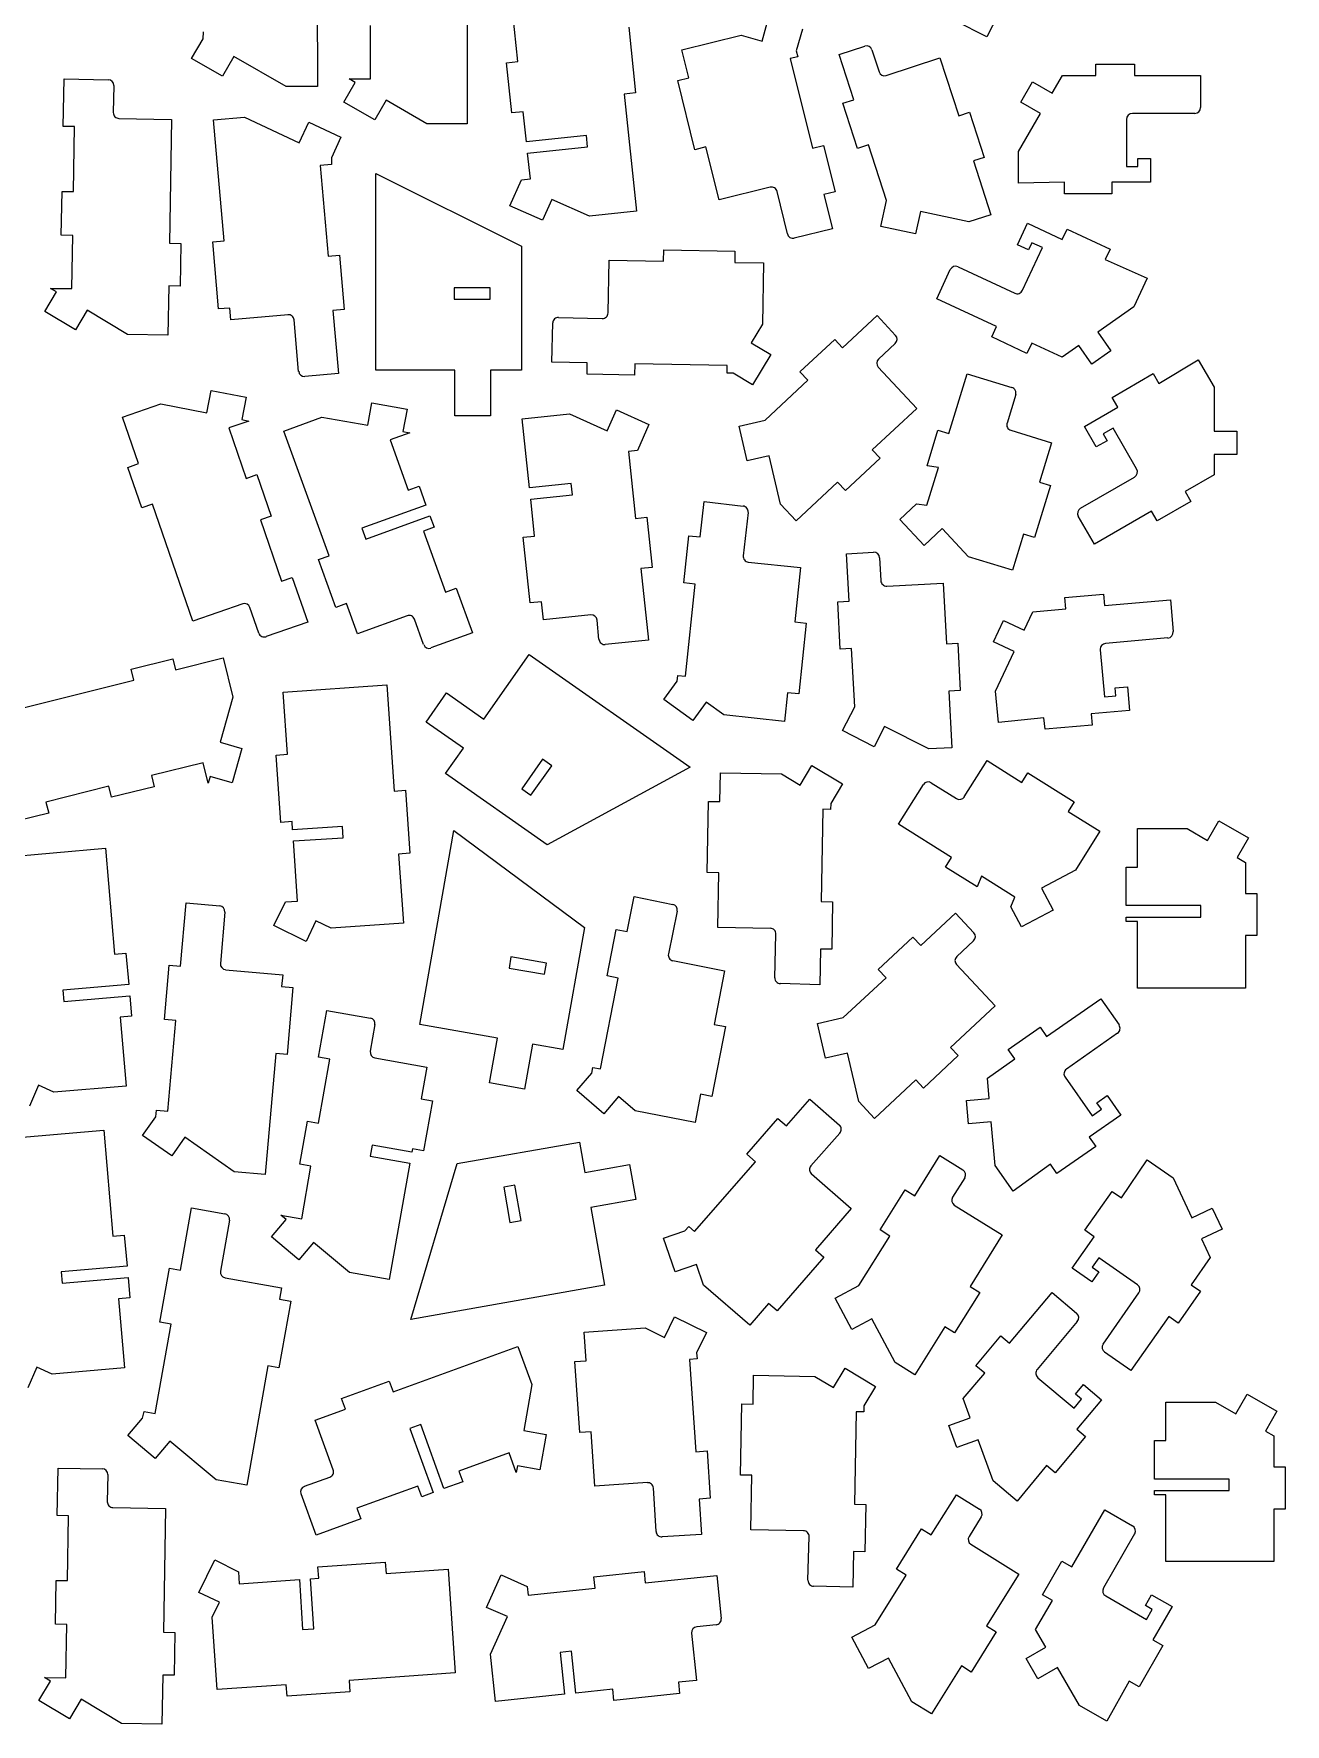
# Model space of a CAD drawing. Extents: x 12 to 2357, y -4 to 494.
# Drawn here: x 2190.9 to 2355.7, y -2.2 to 220.4 of the extents above; entities that cross this region are included whole.
import ezdxf

# ---------------------------------------------------------------- set-up
doc = ezdxf.new("R2010")
doc.units = 0
doc.layers.get('0').update_dxf_attribs({"linetype": 'CONTINUOUS'})

msp = doc.modelspace()

# ---------------------------------------------------------------- linework, layer by layer
for p, q in [((2228.23, 229.4), (2228.24, 213.43)), ((2247.98, 226.03), (2247.98, 208.55)), ((2254.66, 216.73), (2253.68, 226.13)), ((2317.89, 222.88), (2316.41, 219.97)), ((2213.19, 219.74), (2213.23, 220.63)), ((2235.22, 214.44), (2235.22, 221.47)), ((2269.24, 221.24), (2270.15, 212.6)), ((2286.8, 219.42), (2287.63, 222.31)), ((2292.13, 221.01), (2291.31, 218.13)), ((2316.41, 219.97), (2312.23, 222.1)), ((2211.69, 217.14), (2213.19, 219.74)), ((2276.24, 218.26), (2284.05, 220.21)), ((2277.15, 214.58), (2276.24, 218.26)), ((2284.05, 220.21), (2286.8, 219.42)), ((2296.94, 217.65), (2300.33, 218.75)), ((2301.27, 218.27), (2302.21, 215.39)), ((2215.75, 214.8), (2211.69, 217.14)), ((2217.25, 217.4), (2215.75, 214.8)), ((2224.12, 213.43), (2217.25, 217.4)), ((2253.17, 216.58), (2254.66, 216.73)), ((2253.87, 209.97), (2253.17, 216.58)), ((2291.5, 217.37), (2290.51, 217.13)), ((2290.51, 217.13), (2293.45, 205.31)), ((2291.31, 218.13), (2291.5, 217.37)), ((2298.87, 211.71), (2296.94, 217.65)), ((2303.15, 214.91), (2310.23, 217.21)), ((2310.23, 217.21), (2312.7, 209.59)), ((2330.75, 216.39), (2335.86, 216.39)), ((2330.75, 214.89), (2330.75, 216.39)), ((2335.86, 216.39), (2335.86, 214.89)), ((2194.77, 208.18), (2194.88, 214.44)), ((2194.88, 214.44), (2200.7, 214.34)), ((2231.74, 211.38), (2233.24, 213.98)), ((2233.24, 213.98), (2232.44, 214.44)), ((2232.44, 214.44), (2235.22, 214.44)), ((2275.7, 214.22), (2277.15, 214.58)), ((2277.97, 205.12), (2275.7, 214.22)), ((2320.87, 211.4), (2322.41, 214.06)), ((2322.41, 214.06), (2325.01, 212.56)), ((2325.01, 212.56), (2326.35, 214.89)), ((2326.35, 214.89), (2330.75, 214.89)), ((2335.86, 214.89), (2344.56, 214.89)), ((2344.56, 214.89), (2344.56, 210.68)), ((2201.43, 213.57), (2201.37, 210.01)), ((2228.24, 213.43), (2224.12, 213.43)), ((2237.3, 211.63), (2235.8, 209.04)), ((2242.64, 208.55), (2237.3, 211.63)), ((2270.15, 212.6), (2268.66, 212.44)), ((2268.66, 212.44), (2270.28, 197.02)), ((2297.44, 211.24), (2298.87, 211.71)), ((2202.11, 209.24), (2209.05, 209.12)), ((2214.55, 209.05), (2218.65, 209.41)), ((2218.65, 209.41), (2225.84, 206.05)), ((2235.8, 209.04), (2231.74, 211.38)), ((2255.36, 210.13), (2253.87, 209.97)), ((2255.77, 206.17), (2255.36, 210.13)), ((2299.37, 205.3), (2297.44, 211.24)), ((2312.7, 209.59), (2314.13, 210.06)), ((2314.13, 210.06), (2316.06, 204.11)), ((2320.58, 204.89), (2323.47, 209.9)), ((2323.47, 209.9), (2320.87, 211.4)), ((2343.78, 209.9), (2335.57, 209.9)), ((2196.27, 208.16), (2194.77, 208.18)), ((2196.12, 199.62), (2196.27, 208.16)), ((2209.05, 209.12), (2208.76, 192.82)), ((2215.95, 193.13), (2214.55, 209.05)), ((2225.84, 206.05), (2227.11, 208.77)), ((2227.11, 208.77), (2231.35, 206.79)), ((2247.98, 208.55), (2242.64, 208.55)), ((2334.79, 209.11), (2334.79, 202.92)), ((2231.35, 206.79), (2230.09, 204.07)), ((2263.67, 207), (2255.77, 206.17)), ((2255.93, 204.68), (2263.83, 205.51)), ((2263.83, 205.51), (2263.67, 207)), ((2279.42, 205.49), (2277.97, 205.12)), ((2281.16, 198.51), (2279.42, 205.49)), ((2293.45, 205.31), (2294.9, 205.67)), ((2294.9, 205.67), (2296.41, 199.6)), ((2300.8, 205.76), (2299.37, 205.3)), ((2303.18, 198.45), (2300.8, 205.76)), ((2320.58, 200.74), (2320.58, 204.89)), ((2230.12, 203.19), (2228.63, 203.05)), ((2228.63, 203.05), (2229.67, 191.12)), ((2230.09, 204.07), (2230.12, 203.19)), ((2256.29, 201.29), (2255.93, 204.68)), ((2316.06, 204.11), (2314.63, 203.65)), ((2314.63, 203.65), (2316.94, 196.56)), ((2334.79, 202.92), (2336.31, 202.92)), ((2336.31, 203.96), (2337.94, 203.96)), ((2336.31, 202.92), (2336.31, 203.96)), ((2337.94, 203.96), (2337.94, 200.83)), ((2235.96, 176.08), (2235.96, 201.99)), ((2235.96, 201.99), (2255.11, 192.41)), ((2253.6, 197.73), (2255.13, 201.17)), ((2255.13, 201.17), (2256.29, 201.29)), ((2326.63, 200.83), (2320.58, 200.74)), ((2326.63, 199.33), (2326.63, 200.83)), ((2332.88, 200.83), (2332.88, 199.33)), ((2337.94, 200.83), (2332.88, 200.83)), ((2194.52, 193.88), (2194.62, 199.64)), ((2194.62, 199.64), (2196.12, 199.62)), ((2259.1, 198.57), (2257.88, 195.83)), ((2264.06, 196.36), (2259.1, 198.57)), ((2287.89, 200.18), (2281.16, 198.51)), ((2290.14, 194.04), (2288.8, 199.63)), ((2296.41, 199.6), (2294.95, 199.24)), ((2294.95, 199.24), (2296.08, 194.69)), ((2302.45, 195.02), (2303.18, 198.45)), ((2332.88, 199.33), (2326.63, 199.33)), ((2257.88, 195.83), (2253.6, 197.73)), ((2270.28, 197.02), (2264.06, 196.36)), ((2307.66, 196.98), (2307.03, 194.04)), ((2314.05, 195.62), (2307.66, 196.98)), ((2316.94, 196.56), (2314.05, 195.62)), ((2196.02, 193.85), (2194.52, 193.88)), ((2195.9, 186.83), (2196.02, 193.85)), ((2296.08, 194.69), (2291.05, 193.48)), ((2307.03, 194.04), (2302.45, 195.02)), ((2320.43, 192.62), (2321.75, 195.45)), ((2321.75, 195.45), (2326.34, 193.31)), ((2326.34, 193.31), (2326.97, 194.67)), ((2326.97, 194.67), (2332.63, 192.03)), ((2208.76, 192.82), (2210.26, 192.79)), ((2210.26, 192.79), (2210.17, 187.16)), ((2214.46, 193), (2215.95, 193.13)), ((2215.23, 184.15), (2214.46, 193)), ((2255.11, 192.41), (2255.11, 176.08)), ((2273.84, 190.44), (2273.87, 191.94)), ((2273.87, 191.94), (2283.24, 191.78)), ((2283.24, 191.78), (2283.22, 190.28)), ((2321.9, 191.93), (2320.43, 192.62)), ((2321.1, 186.61), (2323.72, 192.23)), ((2322.34, 192.87), (2321.9, 191.93)), ((2323.72, 192.23), (2322.34, 192.87)), ((2332.63, 192.03), (2332, 190.67)), ((2229.67, 191.12), (2231.16, 191.25)), ((2231.16, 191.25), (2231.79, 184.09)), ((2266.53, 183.64), (2266.65, 190.57)), ((2266.65, 190.57), (2273.84, 190.44)), ((2283.22, 190.28), (2287.01, 190.21)), ((2287.01, 190.21), (2286.87, 182.16)), ((2309.81, 185.5), (2311.59, 189.33)), ((2312.63, 189.7), (2320.07, 186.23)), ((2332, 190.67), (2337.52, 188.2)), ((2208.67, 187.18), (2208.55, 180.71)), ((2210.17, 187.16), (2208.67, 187.18)), ((2337.52, 188.2), (2335.77, 184.44)), ((2192.37, 183.83), (2193.91, 186.4)), ((2193.91, 186.4), (2193.12, 186.87)), ((2193.12, 186.87), (2195.9, 186.83)), ((2246.25, 186.93), (2246.25, 185.43)), ((2251, 186.93), (2246.25, 186.93)), ((2246.25, 185.43), (2251, 185.43)), ((2251, 185.43), (2251, 186.93)), ((2317.69, 181.83), (2309.81, 185.5)), ((2196.38, 181.41), (2192.37, 183.83)), ((2197.93, 183.98), (2196.38, 181.41)), ((2203.22, 180.8), (2197.93, 183.98)), ((2216.72, 184.28), (2215.23, 184.15)), ((2216.85, 182.74), (2216.72, 184.28)), ((2224.38, 183.4), (2216.85, 182.74)), ((2225.78, 175.94), (2225.19, 182.72)), ((2231.79, 184.09), (2230.3, 183.96)), ((2230.3, 183.96), (2231.02, 175.65)), ((2260.01, 183.05), (2265.76, 182.9)), ((2297.39, 179.02), (2301.96, 183.28)), ((2301.96, 183.28), (2304.39, 180.68)), ((2335.77, 184.44), (2331.03, 181.12)), ((2208.55, 180.71), (2203.22, 180.8)), ((2259.11, 177.14), (2259.24, 182.32)), ((2286.87, 182.16), (2285.39, 179.71)), ((2317.05, 180.47), (2317.69, 181.83)), ((2321.69, 178.31), (2317.05, 180.47)), ((2331.03, 181.12), (2332.75, 178.66)), ((2285.39, 179.71), (2287.96, 178.16)), ((2287.96, 178.16), (2285.55, 174.15)), ((2291.8, 175.86), (2296.37, 180.12)), ((2296.37, 180.12), (2297.39, 179.02)), ((2304.35, 179.62), (2302.14, 177.55)), ((2322.32, 179.67), (2321.69, 178.31)), ((2326.31, 177.81), (2322.32, 179.67)), ((2328.51, 179.35), (2326.31, 177.81)), ((2330.23, 176.89), (2328.51, 179.35)), ((2332.75, 178.66), (2330.23, 176.89)), ((2246.35, 176.08), (2235.96, 176.08)), ((2246.35, 170.08), (2246.35, 176.08)), ((2251.03, 176.08), (2251.03, 170.08)), ((2255.11, 176.08), (2251.03, 176.08)), ((2263.79, 177.06), (2259.11, 177.14)), ((2263.76, 175.56), (2263.79, 177.06)), ((2270.04, 176.94), (2270.01, 175.44)), ((2282.22, 176.72), (2270.04, 176.94)), ((2282.2, 175.71), (2282.22, 176.72)), ((2292.82, 174.76), (2291.8, 175.86)), ((2302.1, 176.49), (2307.17, 171.05)), ((2339.05, 174.34), (2344.25, 177.44)), ((2344.25, 177.44), (2346.32, 173.85)), ((2231.02, 175.65), (2226.6, 175.26)), ((2270.01, 175.44), (2263.76, 175.56)), ((2282.98, 175.69), (2282.2, 175.71)), ((2285.55, 174.15), (2282.98, 175.69)), ((2287.2, 169.52), (2292.82, 174.76)), ((2311.41, 167.74), (2313.82, 175.61)), ((2313.82, 175.61), (2319.71, 173.8)), ((2332.89, 172.51), (2338.3, 175.64)), ((2338.3, 175.64), (2339.05, 174.34)), ((2346.32, 173.85), (2346.32, 168.07)), ((2202.6, 169.91), (2207.64, 171.65)), ((2207.64, 171.65), (2213.7, 170.47)), ((2213.7, 170.47), (2214.27, 173.42)), ((2214.27, 173.42), (2218.87, 172.52)), ((2218.87, 172.52), (2218.3, 169.58)), ((2234.91, 168.84), (2235.43, 171.79)), ((2235.43, 171.79), (2240.05, 170.98)), ((2320.21, 172.87), (2319.06, 169.11)), ((2333.64, 171.21), (2332.89, 172.51)), ((2204.7, 163.79), (2202.6, 169.91)), ((2219.21, 169.4), (2216.58, 168.5)), ((2218.3, 169.58), (2219.21, 169.4)), ((2223.82, 168.08), (2228.83, 169.91)), ((2228.83, 169.91), (2234.91, 168.84)), ((2240.05, 170.98), (2239.52, 168.02)), ((2251.03, 170.08), (2246.35, 170.08)), ((2255.23, 169.67), (2261.46, 170.33)), ((2256.18, 160.6), (2255.23, 169.67)), ((2261.46, 170.33), (2266.41, 168.12)), ((2266.41, 168.12), (2267.63, 170.86)), ((2267.63, 170.86), (2271.91, 168.96)), ((2283.78, 168.72), (2287.2, 169.52)), ((2307.17, 171.05), (2301.32, 165.59)), ((2329.25, 168.68), (2333.64, 171.21)), ((2216.58, 168.5), (2218.87, 161.85)), ((2229.8, 151.66), (2223.82, 168.08)), ((2240.44, 167.86), (2237.82, 166.91)), ((2239.52, 168.02), (2240.44, 167.86)), ((2271.91, 168.96), (2270.38, 165.52)), ((2284.83, 164.16), (2283.78, 168.72)), ((2308.55, 163.49), (2309.97, 168.18)), ((2309.97, 168.18), (2311.41, 167.74)), ((2319.55, 168.18), (2324.93, 166.53)), ((2330.82, 165.98), (2329.25, 168.68)), ((2333.03, 168.45), (2331.71, 167.69)), ((2331.71, 167.69), (2332.23, 166.79)), ((2336.13, 163.09), (2333.03, 168.45)), ((2346.32, 168.07), (2349.32, 168.07)), ((2349.32, 168.07), (2349.32, 164.99)), ((2237.82, 166.91), (2240.22, 160.31)), ((2270.38, 165.52), (2269.22, 165.4)), ((2269.22, 165.4), (2270.15, 156.56)), ((2287.75, 164.83), (2284.83, 164.16)), ((2289.22, 158.46), (2287.75, 164.83)), ((2301.32, 165.59), (2302.34, 164.5)), ((2324.93, 166.53), (2323.33, 161.34)), ((2332.23, 166.79), (2330.82, 165.98)), ((2346.32, 164.99), (2346.32, 162.3)), ((2349.32, 164.99), (2346.32, 164.99)), ((2203.29, 163.3), (2204.7, 163.79)), ((2205.12, 157.98), (2203.29, 163.3)), ((2302.34, 164.5), (2297.77, 160.23)), ((2308.52, 158.32), (2310.04, 163.3)), ((2310.04, 163.3), (2308.55, 163.49)), ((2218.87, 161.85), (2220.28, 162.34)), ((2220.28, 162.34), (2222.16, 156.89)), ((2240.22, 160.31), (2241.63, 160.82)), ((2241.63, 160.82), (2242.54, 158.34)), ((2261.68, 161.18), (2256.18, 160.6)), ((2261.84, 159.69), (2261.68, 161.18)), ((2296.75, 161.33), (2291.29, 156.25)), ((2297.77, 160.23), (2296.75, 161.33)), ((2324.77, 160.9), (2322.67, 154.05)), ((2323.33, 161.34), (2324.77, 160.9)), ((2328.73, 157.91), (2335.84, 162.02)), ((2346.32, 162.3), (2342.52, 160.1)), ((2206.54, 158.47), (2205.12, 157.98)), ((2211.85, 143.05), (2206.54, 158.47)), ((2242.54, 158.34), (2234.12, 155.27)), ((2256.34, 159.11), (2261.84, 159.69)), ((2256.85, 154.25), (2256.34, 159.11)), ((2278.67, 154.13), (2279.16, 158.79)), ((2279.16, 158.79), (2284.31, 158.2)), ((2291.29, 156.25), (2289.22, 158.46)), ((2304.95, 156.45), (2307.14, 158.5)), ((2307.14, 158.5), (2308.52, 158.32)), ((2343.27, 158.8), (2338.84, 156.24)), ((2342.52, 160.1), (2343.27, 158.8)), ((2222.16, 156.89), (2220.74, 156.4)), ((2220.74, 156.4), (2223.52, 148.32)), ((2234.63, 153.86), (2243.05, 156.93)), ((2243.05, 156.93), (2243.61, 155.4)), ((2270.15, 156.56), (2271.64, 156.72)), ((2271.64, 156.72), (2272.34, 150.11)), ((2284.97, 157.37), (2284.32, 151.66)), ((2308.15, 153.02), (2304.95, 156.45)), ((2330.56, 153.2), (2328.45, 156.85)), ((2338.09, 157.54), (2330.56, 153.2)), ((2338.84, 156.24), (2338.09, 157.54)), ((2234.12, 155.27), (2234.63, 153.86)), ((2243.61, 155.4), (2242.2, 154.89)), ((2242.2, 154.89), (2245.12, 146.86)), ((2255.36, 154.09), (2256.85, 154.25)), ((2256.27, 145.45), (2255.36, 154.09)), ((2276.52, 148.07), (2277.18, 154.29)), ((2277.18, 154.29), (2278.67, 154.13)), ((2310.54, 155.25), (2308.15, 153.02)), ((2314.01, 151.52), (2310.54, 155.25)), ((2321.23, 154.49), (2319.78, 149.75)), ((2322.67, 154.05), (2321.23, 154.49)), ((2228.39, 151.15), (2229.8, 151.66)), ((2297.94, 151.92), (2301.5, 152.11)), ((2298.27, 145.68), (2297.94, 151.92)), ((2302.29, 151.4), (2302.44, 148.38)), ((2319.78, 149.75), (2314.01, 151.52)), ((2230.68, 144.85), (2228.39, 151.15)), ((2272.34, 150.11), (2270.85, 149.96)), ((2270.85, 149.96), (2271.83, 140.56)), ((2284.99, 150.83), (2291.88, 150.1)), ((2291.88, 150.1), (2291.13, 142.95)), ((2223.52, 148.32), (2224.94, 148.81)), ((2224.94, 148.81), (2226.98, 142.9)), ((2245.12, 146.86), (2246.53, 147.38)), ((2246.53, 147.38), (2248.67, 141.5)), ((2278.01, 147.91), (2276.52, 148.07)), ((2276.73, 135.8), (2278.01, 147.91)), ((2303.23, 147.67), (2310.66, 148.06)), ((2310.66, 148.06), (2311.08, 140.06)), ((2218.41, 145.31), (2211.85, 143.05)), ((2220.53, 141.47), (2219.37, 144.84)), ((2232.09, 145.36), (2230.68, 144.85)), ((2233.54, 141.38), (2232.09, 145.36)), ((2257.76, 145.61), (2256.27, 145.45)), ((2258.01, 143.22), (2257.76, 145.61)), ((2296.77, 145.61), (2298.27, 145.68)), ((2297.1, 139.36), (2296.77, 145.61)), ((2326.68, 146.16), (2331.78, 146.61)), ((2326.81, 144.67), (2326.68, 146.16)), ((2331.78, 146.61), (2331.91, 145.11)), ((2331.91, 145.11), (2340.57, 145.87)), ((2340.57, 145.87), (2340.94, 141.67)), ((2226.98, 142.9), (2221.48, 141.01)), ((2240.06, 143.76), (2233.54, 141.38)), ((2242.24, 139.96), (2241.02, 143.31)), ((2264.25, 143.86), (2258.01, 143.22)), ((2265.33, 140.63), (2265.07, 143.19)), ((2291.13, 142.95), (2292.62, 142.79)), ((2292.62, 142.79), (2291.64, 133.47)), ((2317.28, 140.32), (2318.58, 143.12)), ((2318.58, 143.12), (2321.3, 141.85)), ((2321.3, 141.85), (2322.44, 144.29)), ((2322.44, 144.29), (2326.81, 144.67)), ((2248.67, 141.5), (2243.2, 139.51)), ((2271.83, 140.56), (2266.16, 139.96)), ((2320, 139.06), (2317.28, 140.32)), ((2340.23, 140.83), (2332.05, 140.11)), ((2203.72, 136.73), (2209.19, 138.09)), ((2209.19, 138.09), (2209.55, 136.63)), ((2209.55, 136.63), (2215.84, 138.2)), ((2215.84, 138.2), (2217.13, 133.02)), ((2250.16, 130.15), (2256.12, 138.66)), ((2256.12, 138.66), (2277.33, 123.8)), ((2298.59, 139.44), (2297.1, 139.36)), ((2299, 131.76), (2298.59, 139.44)), ((2311.08, 140.06), (2312.58, 140.14)), ((2312.58, 140.14), (2312.9, 133.9)), ((2317.55, 133.82), (2320, 139.06)), ((2331.34, 139.26), (2331.88, 133.09)), ((2204.09, 135.27), (2203.72, 136.73)), ((2275.64, 135.13), (2275.72, 135.91)), ((2275.72, 135.91), (2276.73, 135.8)), ((2188.26, 131.33), (2204.09, 135.27)), ((2223.72, 133.68), (2237.39, 134.64)), ((2224.29, 125.54), (2223.72, 133.68)), ((2237.39, 134.64), (2238.36, 120.66)), ((2242.55, 129.75), (2245.24, 133.59)), ((2245.24, 133.59), (2250.16, 130.15)), ((2273.87, 132.71), (2275.64, 135.13)), ((2290.15, 133.62), (2289.75, 129.85)), ((2291.64, 133.47), (2290.15, 133.62)), ((2312.9, 133.9), (2311.41, 133.82)), ((2311.41, 133.82), (2311.8, 126.37)), ((2317.92, 129.68), (2317.55, 133.82)), ((2333.31, 134.26), (2334.93, 134.4)), ((2333.4, 133.22), (2333.31, 134.26)), ((2334.93, 134.4), (2335.21, 131.29)), ((2217.13, 133.02), (2215.43, 127.09)), ((2277.67, 129.95), (2273.87, 132.71)), ((2279.43, 132.38), (2277.67, 129.95)), ((2281.75, 130.69), (2279.43, 132.38)), ((2297.4, 128.64), (2299, 131.76)), ((2331.88, 133.09), (2333.4, 133.22)), ((2247.47, 126.31), (2242.55, 129.75)), ((2289.75, 129.85), (2281.75, 130.69)), ((2302.94, 129.18), (2301.58, 126.51)), ((2308.76, 126.21), (2302.94, 129.18)), ((2323.93, 130.3), (2317.92, 129.68)), ((2324.07, 128.81), (2323.93, 130.3)), ((2330.29, 129.35), (2324.07, 128.81)), ((2335.21, 131.29), (2330.16, 130.85)), ((2330.16, 130.85), (2330.29, 129.35)), ((2215.43, 127.09), (2218.31, 126.26)), ((2301.58, 126.51), (2297.4, 128.64)), ((2218.31, 126.26), (2217.02, 121.76)), ((2222.8, 125.41), (2224.29, 125.54)), ((2223.42, 116.53), (2222.8, 125.41)), ((2245.13, 122.97), (2247.47, 126.31)), ((2257.87, 124.87), (2255.15, 120.98)), ((2259.1, 124.01), (2257.87, 124.87)), ((2311.8, 126.37), (2308.76, 126.21)), ((2313.44, 119.92), (2316.43, 124.68)), ((2316.43, 124.68), (2321.03, 121.8)), ((2213.2, 124.4), (2206.38, 122.7)), ((2206.38, 122.7), (2206.75, 121.24)), ((2213.88, 121.69), (2213.2, 124.4)), ((2214.13, 122.58), (2213.88, 121.69)), ((2217.02, 121.76), (2214.13, 122.58)), ((2258.51, 113.61), (2245.13, 122.97)), ((2256.37, 120.11), (2259.1, 124.01)), ((2277.33, 123.8), (2258.51, 113.61)), ((2281.25, 119.28), (2281.32, 123.07)), ((2281.32, 123.07), (2289.37, 122.93)), ((2289.37, 122.93), (2291.82, 121.46)), ((2291.82, 121.46), (2293.37, 124.03)), ((2293.37, 124.03), (2297.39, 121.62)), ((2321.03, 121.8), (2321.82, 123.08)), ((2321.82, 123.08), (2327.89, 119.27)), ((2200.79, 121.3), (2192.5, 119.23)), ((2201.15, 119.85), (2200.79, 121.3)), ((2206.75, 121.24), (2201.15, 119.85)), ((2238.36, 120.66), (2239.86, 120.77)), ((2239.86, 120.77), (2240.44, 112.48)), ((2255.15, 120.98), (2256.37, 120.11)), ((2297.39, 121.62), (2295.84, 119.04)), ((2304.78, 116.31), (2308.05, 121.53)), ((2309.08, 121.77), (2312.41, 119.68)), ((2192.5, 119.23), (2192.87, 117.78)), ((2279.59, 109.93), (2279.75, 119.31)), ((2279.75, 119.31), (2281.25, 119.28)), ((2294.82, 118.28), (2294.59, 106.11)), ((2295.83, 118.26), (2294.82, 118.28)), ((2295.84, 119.04), (2295.83, 118.26)), ((2327.89, 119.27), (2327.1, 118)), ((2327.1, 118), (2331.3, 115.37)), ((2192.87, 117.78), (2186.8, 116.27)), ((2224.91, 116.67), (2223.42, 116.53)), ((2224.99, 115.55), (2224.91, 116.67)), ((2231.57, 116), (2224.99, 115.55)), ((2231.66, 114.5), (2231.57, 116)), ((2311.75, 111.94), (2304.78, 116.31)), ((2345.47, 114.17), (2346.96, 116.77)), ((2346.96, 116.77), (2350.88, 114.51)), ((2225.09, 114.1), (2231.66, 114.5)), ((2225.64, 106.18), (2225.09, 114.1)), ((2241.72, 89.95), (2246.22, 115.46)), ((2246.22, 115.46), (2263.42, 102.7)), ((2331.3, 115.37), (2328.09, 110.26)), ((2336.25, 115.72), (2342.79, 115.72)), ((2336.25, 110.67), (2336.25, 115.72)), ((2342.79, 115.72), (2345.47, 114.17)), ((2350.88, 114.51), (2349.38, 111.91)), ((2186.55, 111.94), (2200.33, 113.15)), ((2200.33, 113.15), (2201.55, 99.19)), ((2240.44, 112.48), (2238.94, 112.37)), ((2238.94, 112.37), (2239.58, 103.28)), ((2310.96, 110.67), (2311.75, 111.94)), ((2349.38, 111.91), (2350.47, 111.28)), ((2281.09, 109.91), (2279.59, 109.93)), ((2280.96, 102.72), (2281.09, 109.91)), ((2315.12, 108.08), (2310.96, 110.67)), ((2315.69, 109.47), (2315.12, 108.08)), ((2320.1, 106.71), (2315.69, 109.47)), ((2328.09, 110.26), (2323.59, 107.87)), ((2334.75, 110.67), (2336.25, 110.67)), ((2334.75, 105.58), (2334.75, 110.67)), ((2350.47, 111.28), (2350.47, 107.19)), ((2323.59, 107.87), (2325.13, 104.98)), ((2350.47, 107.19), (2351.97, 107.19)), ((2351.97, 107.19), (2351.97, 101.63)), ((2210.23, 97.63), (2210.96, 105.94)), ((2210.96, 105.94), (2215.39, 105.55)), ((2216.07, 104.74), (2215.48, 97.96)), ((2222.49, 102.96), (2224.05, 106.08)), ((2224.05, 106.08), (2225.64, 106.18)), ((2269.06, 102.18), (2269.96, 106.78)), ((2269.96, 106.78), (2275.04, 105.74)), ((2275.62, 104.86), (2274.48, 99.22)), ((2294.59, 106.11), (2296.09, 106.08)), ((2296.09, 106.08), (2295.98, 99.83)), ((2319.58, 105.43), (2320.1, 106.71)), ((2320.99, 102.78), (2319.58, 105.43)), ((2325.13, 104.98), (2320.99, 102.78)), ((2344.58, 105.58), (2334.75, 105.58)), ((2344.58, 104.08), (2344.58, 105.58)), ((2226.79, 100.86), (2222.49, 102.96)), ((2228.06, 103.59), (2226.79, 100.86)), ((2230.05, 102.61), (2228.06, 103.59)), ((2239.58, 103.28), (2230.05, 102.61)), ((2263.42, 102.7), (2260.58, 86.62)), ((2266.39, 96.33), (2267.59, 102.46)), ((2267.59, 102.46), (2269.06, 102.18)), ((2287.9, 102.59), (2280.96, 102.72)), ((2307.7, 100.35), (2312.27, 104.61)), ((2312.27, 104.61), (2314.7, 102.01)), ((2334.75, 104.08), (2344.58, 104.08)), ((2334.75, 103.49), (2334.75, 104.08)), ((2336.25, 103.49), (2334.75, 103.49)), ((2336.25, 94.73), (2336.25, 103.49)), ((2288.48, 96.07), (2288.63, 101.83)), ((2302.1, 97.19), (2306.68, 101.45)), ((2306.68, 101.45), (2307.7, 100.35)), ((2314.66, 100.95), (2312.45, 98.88)), ((2350.47, 101.63), (2350.47, 94.73)), ((2351.97, 101.63), (2350.47, 101.63)), ((2201.55, 99.19), (2203.04, 99.32)), ((2203.04, 99.32), (2203.4, 95.22)), ((2253.74, 98.84), (2253.48, 97.36)), ((2258.42, 98.02), (2253.74, 98.84)), ((2258.16, 96.54), (2258.42, 98.02)), ((2275.07, 98.34), (2281.87, 97.01)), ((2294.48, 99.86), (2294.39, 95.17)), ((2295.98, 99.83), (2294.48, 99.86)), ((2208.11, 90.6), (2208.74, 97.76)), ((2208.74, 97.76), (2210.23, 97.63)), ((2216.16, 97.15), (2223.69, 96.49)), ((2223.69, 96.49), (2223.54, 94.95)), ((2253.48, 97.36), (2258.16, 96.54)), ((2265.53, 84.09), (2267.86, 96.04)), ((2267.86, 96.04), (2266.39, 96.33)), ((2281.87, 97.01), (2280.5, 89.95)), ((2297.5, 90.84), (2303.13, 96.09)), ((2303.13, 96.09), (2302.1, 97.19)), ((2312.41, 97.82), (2317.48, 92.38)), ((2203.4, 95.22), (2194.74, 94.46)), ((2194.74, 94.46), (2194.87, 92.97)), ((2194.87, 92.97), (2203.53, 93.72)), ((2203.53, 93.72), (2203.77, 91.04)), ((2223.54, 94.95), (2225.03, 94.82)), ((2225.03, 94.82), (2224.26, 85.97)), ((2294.39, 95.17), (2289.21, 95.31)), ((2350.47, 94.73), (2336.25, 94.73)), ((2228.41, 85.63), (2229.5, 91.79)), ((2229.5, 91.79), (2235.22, 90.78)), ((2317.48, 92.38), (2311.63, 86.92)), ((2324.27, 88.33), (2331.4, 93.32)), ((2331.4, 93.32), (2333.81, 89.87)), ((2203.77, 91.04), (2202.27, 90.91)), ((2202.27, 90.91), (2203.07, 81.83)), ((2209.61, 90.47), (2208.11, 90.6)), ((2208.56, 78.53), (2209.61, 90.47)), ((2235.83, 89.91), (2235.21, 86.4)), ((2251.95, 88.14), (2241.72, 89.95)), ((2281.97, 89.67), (2280.18, 80.47)), ((2280.5, 89.95), (2281.97, 89.67)), ((2294.09, 90.05), (2297.5, 90.84)), ((2295.14, 85.49), (2294.09, 90.05)), ((2319.22, 86.63), (2323.41, 89.56)), ((2323.41, 89.56), (2324.27, 88.33)), ((2250.91, 82.23), (2251.95, 88.14)), ((2256.57, 87.33), (2255.53, 81.42)), ((2260.58, 86.62), (2256.57, 87.33)), ((2311.63, 86.92), (2312.65, 85.83)), ((2333.62, 88.78), (2326.9, 84.07)), ((2222.77, 86.1), (2221.39, 70.19)), ((2224.26, 85.97), (2222.77, 86.1)), ((2228.4, 76.96), (2229.89, 85.37)), ((2229.89, 85.37), (2228.41, 85.63)), ((2235.82, 85.53), (2242.66, 84.32)), ((2298.06, 86.16), (2295.14, 85.49)), ((2299.53, 79.79), (2298.06, 86.16)), ((2312.65, 85.83), (2308.08, 81.56)), ((2316.48, 82.88), (2320.08, 85.4)), ((2320.08, 85.4), (2319.22, 86.63)), ((2242.66, 84.32), (2241.92, 80.15)), ((2262.42, 81.25), (2264.38, 83.52)), ((2264.38, 83.52), (2264.53, 84.28)), ((2264.53, 84.28), (2265.53, 84.09)), ((2307.06, 82.66), (2301.6, 77.57)), ((2308.08, 81.56), (2307.06, 82.66)), ((2316.72, 80.2), (2316.48, 82.88)), ((2326.7, 82.98), (2330.26, 77.9)), ((2191.54, 81.93), (2190.32, 79.19)), ((2193.55, 81), (2191.54, 81.93)), ((2203.07, 81.83), (2193.55, 81)), ((2241.92, 80.15), (2243.4, 79.89)), ((2255.53, 81.42), (2250.91, 82.23)), ((2265.95, 78.18), (2262.42, 81.25)), ((2267.92, 80.44), (2265.95, 78.18)), ((2270.08, 78.56), (2267.92, 80.44)), ((2278.71, 80.75), (2277.99, 77.03)), ((2280.18, 80.47), (2278.71, 80.75)), ((2313.73, 79.94), (2316.72, 80.2)), ((2330.91, 79.63), (2332.25, 80.57)), ((2332.25, 80.57), (2334.04, 78.01)), ((2206.95, 77.78), (2207.07, 78.66)), ((2207.07, 78.66), (2208.56, 78.53)), ((2243.4, 79.89), (2242.24, 73.29)), ((2277.99, 77.03), (2270.08, 78.56)), ((2290.02, 76.57), (2293.1, 80.11)), ((2293.1, 80.11), (2296.98, 76.68)), ((2301.6, 77.57), (2299.53, 79.79)), ((2314, 76.87), (2313.73, 79.94)), ((2334.04, 78.01), (2329.89, 75.1)), ((2330.26, 77.9), (2331.51, 78.78)), ((2331.51, 78.78), (2330.91, 79.63)), ((2186.33, 74.83), (2200.11, 76.03)), ((2200.11, 76.03), (2201.33, 62.07)), ((2205.23, 75.33), (2206.95, 77.78)), ((2225.93, 71.54), (2226.93, 77.22)), ((2226.93, 77.22), (2228.4, 76.96)), ((2284.79, 72.85), (2288.89, 77.56)), ((2288.89, 77.56), (2290.02, 76.57)), ((2316.99, 77.13), (2314, 76.87)), ((2317.49, 71.37), (2316.99, 77.13)), ((2209.07, 72.64), (2205.23, 75.33)), ((2210.79, 75.1), (2209.07, 72.64)), ((2217.29, 70.54), (2210.79, 75.1)), ((2235.47, 74.06), (2235.21, 72.59)), ((2240.69, 73.14), (2235.47, 74.06)), ((2240.76, 73.55), (2240.69, 73.14)), ((2242.24, 73.29), (2240.76, 73.55)), ((2246.67, 71.62), (2262.75, 74.45)), ((2262.75, 74.45), (2263.45, 70.44)), ((2297.05, 75.62), (2293.24, 71.31)), ((2330.75, 73.87), (2325.63, 70.29)), ((2329.89, 75.1), (2330.75, 73.87)), ((2227.4, 71.28), (2225.93, 71.54)), ((2226.18, 64.36), (2227.4, 71.28)), ((2235.21, 72.59), (2240.43, 71.67)), ((2240.43, 71.67), (2237.72, 56.34)), ((2240.56, 51.1), (2246.67, 71.62)), ((2263.45, 70.44), (2269.36, 71.49)), ((2269.36, 71.49), (2270.18, 66.87)), ((2277.92, 62.68), (2285.92, 71.86)), ((2285.92, 71.86), (2284.79, 72.85)), ((2306.92, 67.38), (2310.23, 72.68)), ((2310.23, 72.68), (2313.25, 70.79)), ((2319.87, 67.97), (2317.49, 71.37)), ((2324.77, 71.52), (2319.87, 67.97)), ((2325.63, 70.29), (2324.77, 71.52)), ((2334.14, 67.1), (2337.53, 72.11)), ((2337.53, 72.11), (2340.93, 69.73)), ((2221.39, 70.19), (2217.29, 70.54)), ((2293.31, 70.25), (2298.54, 65.7)), ((2313.49, 69.76), (2311.89, 67.19)), ((2340.93, 69.73), (2343.38, 64.49)), ((2254.26, 68.79), (2252.78, 68.52)), ((2252.78, 68.52), (2253.6, 63.85)), ((2255.08, 64.11), (2254.26, 68.79)), ((2270.18, 66.87), (2264.27, 65.83)), ((2302.34, 62.88), (2305.65, 68.18)), ((2305.65, 68.18), (2306.92, 67.38)), ((2329.32, 62.84), (2332.91, 67.96)), ((2332.91, 67.96), (2334.14, 67.1)), ((2210.23, 57.57), (2211.68, 65.79)), ((2211.68, 65.79), (2216.06, 65.02)), ((2224.15, 64.25), (2223.44, 64.84)), ((2223.44, 64.84), (2226.18, 64.36)), ((2264.27, 65.83), (2266.07, 55.6)), ((2298.54, 65.7), (2293.82, 60.27)), ((2312.12, 66.16), (2318.43, 62.22)), ((2343.38, 64.49), (2346.09, 65.76)), ((2346.09, 65.76), (2347.4, 62.97)), ((2216.66, 64.15), (2215.48, 57.45)), ((2222.22, 61.95), (2224.15, 64.25)), ((2253.6, 63.85), (2255.08, 64.11)), ((2273.81, 61.78), (2276.65, 62.75)), ((2276.65, 62.75), (2277.16, 63.34)), ((2277.16, 63.34), (2277.92, 62.68)), ((2303.61, 62.08), (2302.34, 62.88)), ((2330.55, 61.98), (2329.32, 62.84)), ((2347.4, 62.97), (2344.68, 61.7)), ((2201.33, 62.07), (2202.82, 62.21)), ((2202.82, 62.21), (2203.18, 58.1)), ((2225.81, 58.93), (2222.22, 61.95)), ((2227.74, 61.23), (2225.81, 58.93)), ((2232.47, 57.27), (2227.74, 61.23)), ((2275.34, 57.35), (2273.81, 61.78)), ((2293.82, 60.27), (2294.95, 59.29)), ((2299.53, 55.56), (2303.61, 62.08)), ((2318.43, 62.22), (2314.19, 55.43)), ((2327.65, 57.83), (2330.55, 61.98)), ((2344.68, 61.7), (2345.81, 59.26)), ((2203.18, 58.1), (2194.52, 57.35)), ((2278.17, 58.32), (2275.34, 57.35)), ((2279.1, 55.61), (2278.17, 58.32)), ((2294.95, 59.29), (2288.8, 52.21)), ((2331.17, 59.22), (2330.29, 57.98)), ((2330.29, 57.98), (2331.14, 57.38)), ((2336.24, 55.67), (2331.17, 59.22)), ((2345.81, 59.26), (2343.29, 55.66)), ((2194.52, 57.35), (2194.65, 55.85)), ((2194.65, 55.85), (2203.31, 56.61)), ((2203.31, 56.61), (2203.55, 53.93)), ((2207.51, 50.75), (2208.75, 57.83)), ((2208.75, 57.83), (2210.23, 57.57)), ((2216.09, 56.58), (2223.53, 55.27)), ((2237.72, 56.34), (2232.47, 57.27)), ((2330.21, 56.04), (2327.65, 57.83)), ((2331.14, 57.38), (2330.21, 56.04)), ((2343.29, 55.66), (2344.52, 54.8)), ((2203.55, 53.93), (2202.05, 53.8)), ((2202.05, 53.8), (2202.85, 44.71)), ((2224.73, 53.49), (2223.19, 44.73)), ((2223.53, 55.27), (2223.26, 53.75)), ((2223.26, 53.75), (2224.73, 53.49)), ((2266.07, 55.6), (2240.56, 51.1)), ((2285.18, 50.33), (2279.1, 55.61)), ((2296.44, 53.91), (2299.53, 55.56)), ((2298.63, 49.77), (2296.44, 53.91)), ((2315.46, 54.63), (2312.15, 49.33)), ((2314.19, 55.43), (2315.46, 54.63)), ((2319.41, 47.96), (2325, 54.62)), ((2325, 54.62), (2328.23, 51.91)), ((2331.73, 47.85), (2336.44, 54.58)), ((2344.52, 54.8), (2341.59, 50.61)), ((2273.97, 48.73), (2275.29, 51.43)), ((2275.29, 51.43), (2279.5, 49.37)), ((2287.67, 53.2), (2285.18, 50.33)), ((2288.8, 52.21), (2287.67, 53.2)), ((2340.36, 51.47), (2335.37, 44.35)), ((2341.59, 50.61), (2340.36, 51.47)), ((2206.9, 38.69), (2208.98, 50.49)), ((2208.98, 50.49), (2207.51, 50.75)), ((2263.37, 49.43), (2271.4, 49.99)), ((2263.63, 45.64), (2263.37, 49.43)), ((2271.4, 49.99), (2273.97, 48.73)), ((2279.5, 49.37), (2278.18, 46.68)), ((2301.28, 51.18), (2298.63, 49.77)), ((2304.35, 45.41), (2301.28, 51.18)), ((2310.88, 50.13), (2306.93, 43.8)), ((2312.15, 49.33), (2310.88, 50.13)), ((2328.32, 50.81), (2323.05, 44.52)), ((2238.24, 41.56), (2254.66, 47.54)), ((2254.66, 47.54), (2256.49, 42.53)), ((2314.97, 45), (2318.26, 48.92)), ((2318.26, 48.92), (2319.41, 47.96)), ((2335.37, 44.35), (2331.92, 46.77)), ((2191.32, 44.82), (2190.1, 42.08)), ((2193.33, 43.88), (2191.32, 44.82)), ((2202.85, 44.71), (2193.33, 43.88)), ((2221.71, 44.99), (2218.95, 29.26)), ((2223.19, 44.73), (2221.71, 44.99)), ((2262.13, 45.54), (2263.63, 45.64)), ((2262.79, 36.19), (2262.13, 45.54)), ((2278.24, 45.9), (2277.23, 45.83)), ((2277.23, 45.83), (2278.07, 33.68)), ((2278.18, 46.68), (2278.24, 45.9)), ((2296.19, 42.12), (2297.74, 44.69)), ((2297.74, 44.69), (2301.75, 42.28)), ((2306.93, 43.8), (2304.35, 45.41)), ((2316.12, 44.04), (2314.97, 45)), ((2231.43, 40.68), (2237.72, 42.97)), ((2237.72, 42.97), (2238.24, 41.56)), ((2256.49, 42.53), (2255.42, 36.45)), ((2285.62, 39.94), (2285.69, 43.74)), ((2285.69, 43.74), (2293.74, 43.6)), ((2293.74, 43.6), (2296.19, 42.12)), ((2313.29, 40.67), (2316.12, 44.04)), ((2323.14, 43.42), (2327.89, 39.43)), ((2328.07, 41.27), (2329.12, 42.52)), ((2329.12, 42.52), (2331.52, 40.51)), ((2231.94, 39.27), (2231.43, 40.68)), ((2301.75, 42.28), (2300.21, 39.71)), ((2314.21, 38.15), (2313.29, 40.67)), ((2327.89, 39.43), (2328.87, 40.6)), ((2328.87, 40.6), (2328.07, 41.27)), ((2331.52, 40.51), (2328.26, 36.63)), ((2339.97, 40.21), (2346.51, 40.21)), ((2339.97, 35.16), (2339.97, 40.21)), ((2346.51, 40.21), (2349.19, 38.66)), ((2349.19, 38.66), (2350.69, 41.26)), ((2350.69, 41.26), (2354.6, 39)), ((2203.3, 35.79), (2205.23, 38.09)), ((2205.23, 38.09), (2205.42, 38.95)), ((2205.42, 38.95), (2206.9, 38.69)), ((2227.96, 37.82), (2231.94, 39.27)), ((2283.96, 30.6), (2284.12, 39.97)), ((2284.12, 39.97), (2285.62, 39.94)), ((2299.18, 38.94), (2298.96, 26.77)), ((2300.2, 38.93), (2299.18, 38.94)), ((2300.21, 39.71), (2300.2, 38.93)), ((2311.39, 37.12), (2314.21, 38.15)), ((2354.6, 39), (2353.1, 36.4)), ((2206.89, 32.78), (2203.3, 35.79)), ((2230.34, 31.3), (2227.96, 37.82)), ((2241.85, 37.24), (2240.44, 36.72)), ((2240.44, 36.72), (2243.51, 28.31)), ((2244.91, 28.82), (2241.85, 37.24)), ((2255.42, 36.45), (2258.37, 35.93)), ((2258.37, 35.93), (2257.56, 31.31)), ((2264.28, 36.29), (2262.79, 36.19)), ((2264.79, 29.12), (2264.28, 36.29)), ((2312.45, 34.22), (2311.39, 37.12)), ((2329.41, 35.67), (2325.39, 30.88)), ((2328.26, 36.63), (2329.41, 35.67)), ((2353.1, 36.4), (2354.19, 35.77)), ((2354.19, 35.77), (2354.19, 31.68)), ((2208.82, 35.08), (2206.89, 32.78)), ((2214.9, 29.98), (2208.82, 35.08)), ((2253.49, 33.54), (2246.88, 31.13)), ((2254.44, 30.92), (2253.49, 33.54)), ((2278.07, 33.68), (2279.56, 33.78)), ((2279.56, 33.78), (2279.99, 27.55)), ((2315.27, 35.25), (2312.45, 34.22)), ((2317.25, 29.82), (2315.27, 35.25)), ((2338.47, 35.16), (2339.97, 35.16)), ((2338.47, 30.07), (2338.47, 35.16)), ((2193.99, 25.27), (2194.1, 31.52)), ((2194.1, 31.52), (2199.91, 31.42)), ((2254.6, 31.83), (2254.44, 30.92)), ((2257.56, 31.31), (2254.6, 31.83)), ((2324.24, 31.84), (2320.42, 27.15)), ((2325.39, 30.88), (2324.24, 31.84)), ((2354.19, 31.68), (2355.69, 31.68)), ((2355.69, 31.68), (2355.69, 26.12)), ((2200.65, 30.66), (2200.58, 27.09)), ((2218.95, 29.26), (2214.9, 29.98)), ((2226.54, 29.12), (2229.89, 30.34)), ((2241.47, 29.16), (2233.44, 26.24)), ((2241.98, 27.75), (2241.47, 29.16)), ((2247.4, 29.72), (2244.91, 28.82)), ((2246.88, 31.13), (2247.4, 29.72)), ((2271.7, 29.6), (2264.79, 29.12)), ((2285.46, 30.57), (2283.96, 30.6)), ((2285.33, 23.38), (2285.46, 30.57)), ((2320.42, 27.15), (2317.25, 29.82)), ((2348.3, 30.07), (2338.47, 30.07)), ((2348.3, 28.57), (2348.3, 30.07)), ((2228.08, 22.69), (2226.09, 28.15)), ((2243.51, 28.31), (2241.98, 27.75)), ((2272.85, 23.16), (2272.5, 28.9)), ((2279.99, 27.55), (2278.5, 27.44)), ((2278.5, 27.44), (2278.82, 22.77)), ((2298.96, 26.77), (2300.46, 26.74)), ((2300.46, 26.74), (2300.34, 20.49)), ((2309.09, 22.71), (2312.41, 28.01)), ((2312.41, 28.01), (2315.43, 26.12)), ((2338.47, 28.57), (2348.3, 28.57)), ((2338.47, 27.98), (2338.47, 28.57)), ((2339.97, 27.98), (2338.47, 27.98)), ((2339.97, 19.22), (2339.97, 27.98)), ((2195.49, 25.24), (2193.99, 25.27)), ((2195.34, 16.7), (2195.49, 25.24)), ((2201.32, 26.33), (2208.26, 26.21)), ((2208.26, 26.21), (2207.98, 9.9)), ((2233.95, 24.83), (2228.08, 22.69)), ((2233.44, 26.24), (2233.95, 24.83)), ((2315.67, 25.09), (2314.06, 22.52)), ((2327.59, 18.51), (2331.94, 26.04)), ((2331.94, 26.04), (2335.59, 23.93)), ((2354.19, 26.12), (2354.19, 19.22)), ((2355.69, 26.12), (2354.19, 26.12)), ((2278.82, 22.77), (2273.65, 22.45)), ((2292.26, 23.26), (2285.33, 23.38)), ((2292.85, 16.74), (2293, 22.49)), ((2304.51, 18.21), (2307.82, 23.51)), ((2307.82, 23.51), (2309.09, 22.71)), ((2335.87, 22.86), (2331.77, 15.75)), ((2298.84, 20.52), (2298.76, 15.83)), ((2300.34, 20.49), (2298.84, 20.52)), ((2314.3, 21.49), (2320.61, 17.55)), ((2212.63, 15.14), (2214.73, 19.44)), ((2214.73, 19.44), (2217.85, 17.88)), ((2217.85, 17.88), (2217.95, 16.29)), ((2228.3, 18.52), (2237.17, 19.14)), ((2228.44, 17.02), (2228.3, 18.52)), ((2237.17, 19.14), (2237.31, 17.64)), ((2237.31, 17.64), (2245.45, 18.21)), ((2245.45, 18.21), (2246.41, 4.55)), ((2264.67, 17.2), (2271.27, 17.89)), ((2271.27, 17.89), (2271.43, 16.4)), ((2305.78, 17.41), (2304.51, 18.21)), ((2323.73, 14.82), (2326.29, 19.26)), ((2326.29, 19.26), (2327.59, 18.51)), ((2354.19, 19.22), (2339.97, 19.22)), ((2193.74, 10.96), (2193.84, 16.73)), ((2193.84, 16.73), (2195.34, 16.7)), ((2217.95, 16.29), (2225.87, 16.84)), ((2225.87, 16.84), (2226.27, 10.27)), ((2227.32, 16.95), (2228.44, 17.02)), ((2227.77, 10.36), (2227.32, 16.95)), ((2250.52, 13.18), (2252.43, 17.46)), ((2252.43, 17.46), (2255.87, 15.93)), ((2255.87, 15.93), (2255.99, 14.78)), ((2255.99, 14.78), (2264.83, 15.7)), ((2264.83, 15.7), (2264.67, 17.2)), ((2271.43, 16.4), (2280.83, 17.39)), ((2280.83, 17.39), (2281.42, 11.71)), ((2298.76, 15.83), (2293.58, 15.97)), ((2301.71, 10.89), (2305.78, 17.41)), ((2320.61, 17.55), (2316.36, 10.76)), ((2215.36, 13.88), (2212.63, 15.14)), ((2214.38, 11.88), (2215.36, 13.88)), ((2322.83, 10.27), (2325.03, 14.07)), ((2325.03, 14.07), (2323.73, 14.82)), ((2332.06, 14.68), (2337.42, 11.59)), ((2337.29, 13.42), (2338.1, 14.84)), ((2338.19, 12.9), (2337.29, 13.42)), ((2338.1, 14.84), (2340.81, 13.28)), ((2215.05, 2.35), (2214.38, 11.88)), ((2253.26, 11.96), (2250.52, 13.18)), ((2251.06, 7.01), (2253.26, 11.96)), ((2337.42, 11.59), (2338.19, 12.9)), ((2340.81, 13.28), (2338.28, 8.89)), ((2195.24, 10.94), (2193.74, 10.96)), ((2195.11, 3.91), (2195.24, 10.94)), ((2207.98, 9.9), (2209.48, 9.88)), ((2209.48, 9.88), (2209.38, 4.24)), ((2226.27, 10.27), (2227.77, 10.36)), ((2277.53, 9.8), (2278.17, 3.56)), ((2280.75, 10.89), (2278.2, 10.62)), ((2298.61, 9.24), (2301.71, 10.89)), ((2300.81, 5.11), (2298.61, 9.24)), ((2317.64, 9.97), (2314.32, 4.66)), ((2316.36, 10.76), (2317.64, 9.97)), ((2324.18, 7.94), (2322.83, 10.27)), ((2251.71, 0.78), (2251.06, 7.01)), ((2261.7, 7.39), (2260.21, 7.23)), ((2260.21, 7.23), (2260.78, 1.74)), ((2262.28, 1.89), (2261.7, 7.39)), ((2321.58, 6.44), (2324.18, 7.94)), ((2339.57, 8.14), (2336.45, 2.73)), ((2338.28, 8.89), (2339.57, 8.14)), ((2246.41, 4.55), (2232.43, 3.57)), ((2303.46, 6.51), (2300.81, 5.11)), ((2306.53, 0.74), (2303.46, 6.51)), ((2313.05, 5.46), (2309.1, -0.86)), ((2314.32, 4.66), (2313.05, 5.46)), ((2323.12, 3.77), (2321.58, 6.44)), ((2325.72, 5.27), (2323.12, 3.77)), ((2328.61, 0.27), (2325.72, 5.27)), ((2191.58, 0.91), (2193.12, 3.48)), ((2193.12, 3.48), (2192.33, 3.96)), ((2192.33, 3.96), (2195.11, 3.91)), ((2207.88, 4.27), (2207.77, -2.2)), ((2209.38, 4.24), (2207.88, 4.27)), ((2224.14, 2.99), (2215.05, 2.35)), ((2224.25, 1.49), (2224.14, 2.99)), ((2232.43, 3.57), (2232.54, 2.07)), ((2267.14, 2.4), (2262.28, 1.89)), ((2267.29, 0.91), (2267.14, 2.4)), ((2278.17, 3.56), (2275.78, 3.31)), ((2275.78, 3.31), (2275.93, 1.82)), ((2335.15, 3.48), (2332.2, -1.81)), ((2336.45, 2.73), (2335.15, 3.48)), ((2195.6, -1.5), (2191.58, 0.91)), ((2197.14, 1.07), (2195.6, -1.5)), ((2202.43, -2.11), (2197.14, 1.07)), ((2232.54, 2.07), (2224.25, 1.49)), ((2260.78, 1.74), (2251.71, 0.78)), ((2275.93, 1.82), (2267.29, 0.91)), ((2309.1, -0.86), (2306.53, 0.74)), ((2332.2, -1.81), (2328.61, 0.27)), ((2207.77, -2.2), (2202.43, -2.11))]:
    msp.add_line(p, q)
for centre, radius, start, end in [((2300.56, 218.04), 0.75, 17.9999, 107.9999), ((2200.68, 213.59), 0.75, 358.9999, 88.9999), ((2302.92, 215.62), 0.75, 197.9999, 287.9999), ((2202.12, 209.99), 0.75, 178.9999, 268.9999), ((2335.57, 209.11), 0.781, 90, 180), ((2343.78, 210.68), 0.781, 270, 0), ((2288.07, 199.46), 0.75, 13.5004, 103.9999), ((2290.87, 194.21), 0.75, 193.4997, 283.4997), ((2312.3, 189), 0.781, 64.9999, 154.9999), ((2320.4, 186.94), 0.781, 244.9999, 334.9999), ((2224.44, 182.65), 0.75, 5.0002, 95.0002), ((2259.99, 182.3), 0.75, 88.4994, 178.5002), ((2265.78, 183.65), 0.75, 268.5002, 358.9999), ((2303.84, 180.17), 0.75, 312.9998, 42.9998), ((2226.53, 176.01), 0.75, 185.0002, 275.0002), ((2302.65, 177), 0.75, 132.9998, 222.9998), ((2319.49, 173.09), 0.75, 342.9432, 72.9432), ((2319.77, 168.89), 0.75, 162.9432, 252.9439), ((2335.45, 162.7), 0.781, 299.9998, 29.9998), ((2284.23, 157.46), 0.75, 353.4994, 83.5002), ((2329.12, 157.24), 0.781, 119.9998, 209.9998), ((2285.07, 151.57), 0.75, 173.5002, 263.9997), ((2301.54, 151.36), 0.75, 2.9999, 92.9999), ((2303.19, 148.41), 0.75, 182.9999, 272.9999), ((2218.66, 144.6), 0.75, 19.0002, 109.0002), ((2240.32, 143.05), 0.75, 19.9996, 110.0003), ((2264.33, 143.11), 0.75, 5.8474, 95.8474), ((2221.24, 141.71), 0.75, 198.9995, 289.0002), ((2266.08, 140.71), 0.75, 185.8474, 276.0003), ((2340.16, 141.6), 0.781, 274.9999, 4.9999), ((2242.95, 140.21), 0.75, 199.9996, 289.9996), ((2332.12, 139.33), 0.781, 94.9999, 184.9999), ((2308.68, 121.13), 0.75, 57.9431, 147.9431), ((2312.81, 120.32), 0.75, 237.9431, 327.9431), ((2215.32, 104.81), 0.75, 354.9998, 84.9998), ((2274.89, 105.01), 0.75, 348.4996, 78.4996), ((2287.88, 101.85), 0.75, 358.5002, 88.9999), ((2314.15, 101.5), 0.75, 312.9998, 42.9998), ((2216.22, 97.9), 0.75, 174.9998, 264.9998), ((2275.21, 99.07), 0.75, 168.5004, 258.9997), ((2312.96, 98.33), 0.75, 132.9998, 222.9998), ((2289.23, 96.06), 0.75, 178.4994, 268.5002), ((2235.09, 90.04), 0.75, 349.9998, 79.9998), ((2333.17, 89.42), 0.781, 305.0003, 35.0003), ((2235.95, 86.27), 0.75, 169.9998, 259.9998), ((2327.34, 83.43), 0.781, 125.0003, 215.0003), ((2296.49, 76.12), 0.75, 318.4994, 48.5004), ((2293.8, 70.81), 0.75, 138.5004, 228.9996), ((2312.86, 70.16), 0.75, 328.0001, 58.0001), ((2312.52, 66.79), 0.75, 148.0001, 238.0001), ((2215.93, 64.28), 0.75, 349.9998, 79.9998), ((2216.22, 57.32), 0.75, 169.9998, 259.9998), ((2335.8, 55.03), 0.781, 324.9997, 54.9997), ((2327.72, 51.31), 0.781, 319.9998, 49.9998), ((2332.37, 47.41), 0.781, 144.9997, 234.9997), ((2323.64, 44.02), 0.781, 139.9998, 229.9998), ((2199.9, 30.67), 0.75, 358.9999, 88.9999), ((2229.63, 31.04), 0.75, 289.9996, 20.0003), ((2226.79, 28.41), 0.75, 109.9996, 199.9996), ((2271.75, 28.85), 0.75, 3.5003, 93.9995), ((2201.33, 27.08), 0.75, 178.9999, 268.9999), ((2315.03, 25.49), 0.75, 328.0001, 58.0001), ((2273.6, 23.2), 0.75, 183.4995, 273.5003), ((2292.25, 22.51), 0.75, 358.5002, 88.9999), ((2314.7, 22.12), 0.75, 148.0001, 238.0001), ((2335.2, 23.25), 0.781, 329.9996, 59.9996), ((2293.6, 16.72), 0.75, 178.4994, 268.5002), ((2332.45, 15.36), 0.781, 149.9996, 239.9996), ((2280.68, 11.63), 0.75, 275.8474, 6.0003), ((2278.27, 9.88), 0.75, 95.8474, 185.8474)]:
    msp.add_arc(centre, radius, start, end)

doc.saveas('drawing.dxf')
